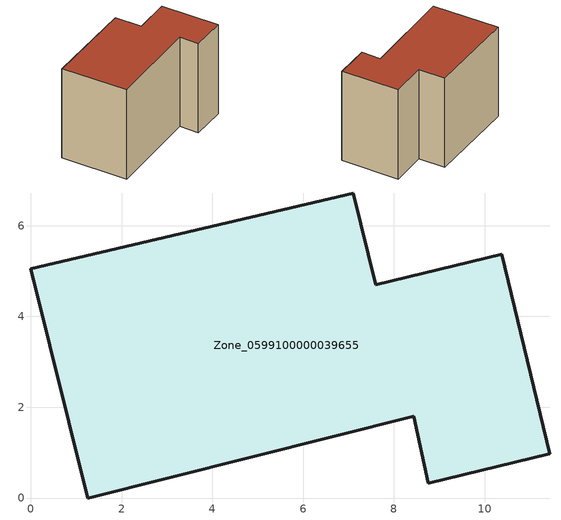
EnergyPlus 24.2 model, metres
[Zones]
Zone_0599100000039655
 floor ground (C_G): 1.25,0 0,5.05 7.1,6.72 7.6,4.7 10.37,5.37 11.43,0.97 8.76,0.33 8.44,1.8 z0
 wall outside (C_F): 0,5.05 1.25,0 8.44,1.8 8.76,0.33 11.43,0.97 10.37,5.37 7.6,4.7 7.1,6.72 0,5.05 z0:7.51
 roof outside (C_R): 8.76,0.33 11.43,0.97 10.37,5.37 7.6,4.7 7.1,6.72 0,5.05 1.25,0 8.44,1.8 z7.51
[BUILDING]
Pand.0599100000039655: North Axis=0; Terrain=City; Loads Convergence Tolerance Value=0.04; Temperature Convergence Tolerance Value=0.4; Solar Distribution=FullExterior; Maximum Number of Warmup Days=25; Minimum Number of Warmup Days=1
[Site:Location]
Rotterdam.The.Hague.AP_ZH_NLD Design_Conditions: Latitude=51.96; Longitude=4.45; Time Zone=1; Elevation=-4.5
[SITE:GROUNDTEMPERATURE:BUILDINGSURFACE]
18, 18, 18, 18, 18, 18, 18, 18, 18, 18, 18, 18
[MATERIAL] Thermal Absorptance=0.9; Solar Absorptance=0.7; Visible Absorptance=0.7
Name | Roughness | Thickness | Conductivity | Density | Specific Heat
G.TC.1946 | MediumSmooth | 0.15 | 1 | 540 | 1210
F.TC.1946 | Rough | 0.3 | 0.857143 | 1920 | 840
R.TC.1946 | MediumRough | 0.2 | 0.909091 | 1500 | 1000
[CONSTRUCTION]
C_G: G.TC.1946
C_F: F.TC.1946
C_R: R.TC.1946
[ZONE]
Zone_0599100000039655: Type=1; Multiplier=1; Ceiling Height=Autocalculate; Volume=Autocalculate; Floor Area=autocalculate; Part of Total Floor Area=Yes
[ZONEINFILTRATION:DESIGNFLOWRATE]
Infil_Zone_0599100000039655: Zone or ZoneList or Space or SpaceList=Zone_0599100000039655; Schedule=AlwaysOn; Design Flow Rate Calculation Method=Flow/Area; Flow Rate per Floor Area=0.003; Constant Term Coefficient=1; Temperature Term Coefficient=0; Velocity Term Coefficient=0; Velocity Squared Term Coefficient=0
[HVACTEMPLATE:ZONE:IDEALLOADSAIRSYSTEM]
Zone_0599100000039655: Maximum Heating Supply Air Temperature=50; Minimum Cooling Supply Air Temperature=13; Maximum Heating Supply Air Humidity Ratio=0.0156; Minimum Cooling Supply Air Humidity Ratio=0.0077; Heating Limit=NoLimit; Cooling Limit=NoLimit; Dehumidification Control Type=ConstantSensibleHeatRatio; Cooling Sensible Heat Ratio=0.7; Dehumidification Setpoint=60; Humidification Control Type=None; Humidification Setpoint=30; Outdoor Air Method=None; Outdoor Air Flow Rate per Person=0.00944; Outdoor Air Flow Rate per Zone Floor Area=0; Outdoor Air Flow Rate per Zone=0; Demand Controlled Ventilation Type=None; Outdoor Air Economizer Type=NoEconomizer; Heat Recovery Type=None; Sensible Heat Recovery Effectiveness=0.7; Latent Heat Recovery Effectiveness=0.65
[ZONECONTROL:THERMOSTAT]
ThermostatControl_Zone_0599100000039655: Zone or ZoneList=Zone_0599100000039655; Control Type Schedule=DualSetpointControlType; Control 1=Thermostat_Zone_0599100000039655; Temperature Difference Between Cutout And Setpoint=0
[THERMOSTATSETPOINT:DUALSETPOINT]
Thermostat_Zone_0599100000039655: Heating Setpoint Temperature Schedule=HeatingSetpoint_Zone_0599100000039655; Cooling Setpoint Temperature Schedule=CoolingSetpoint_Zone_0599100000039655
[SCHEDULE:COMPACT]
HeatingSetpoint_Zone_0599100000039655: Through: 12/31, For: AllDays, Until: 24:00, 21
CoolingSetpoint_Zone_0599100000039655: Through: 12/31, For: AllDays, Until: 24:00, 24
DualSetpointControlType: Through: 12/31, For: AllDays, Until: 24:00, 4
AlwaysOn: Through: 12/31, For: AllDays, Until: 24:00, 1
